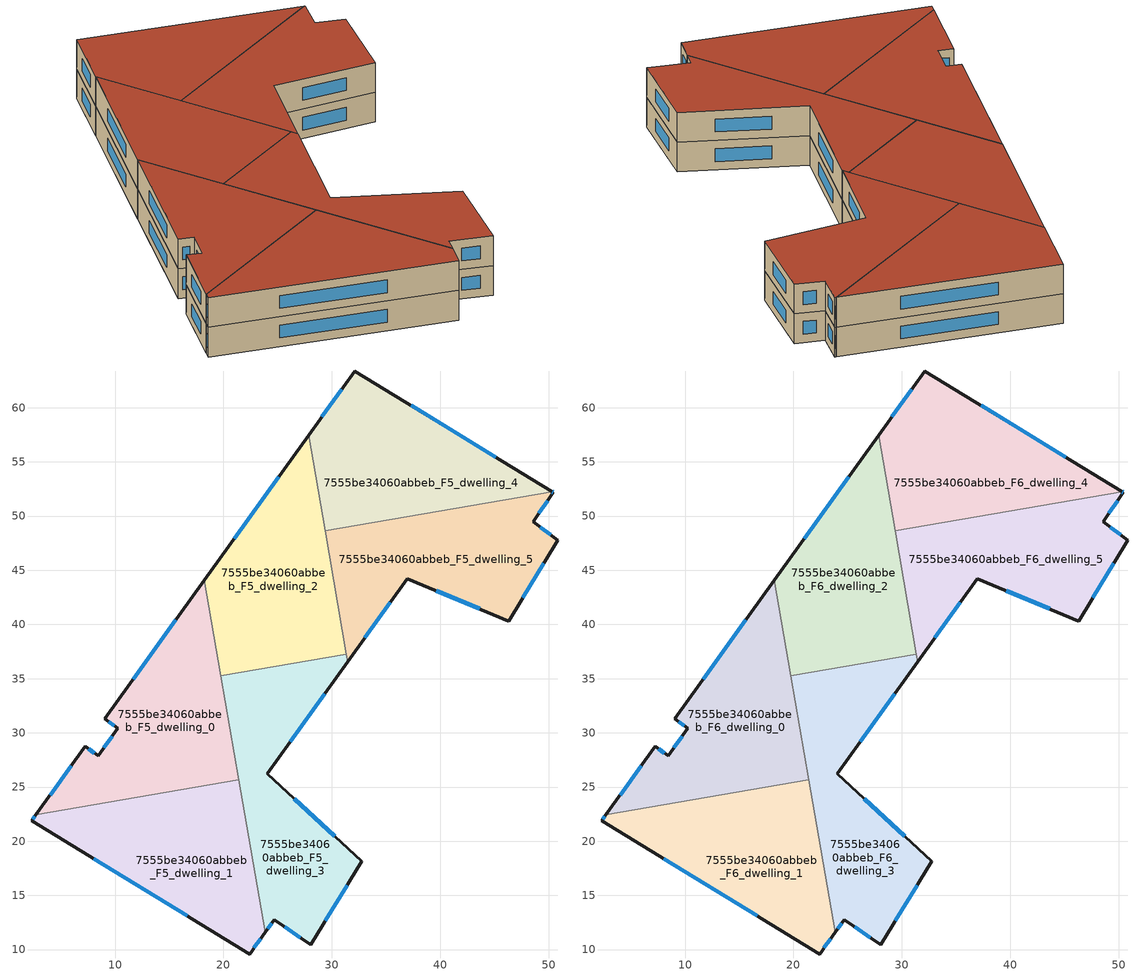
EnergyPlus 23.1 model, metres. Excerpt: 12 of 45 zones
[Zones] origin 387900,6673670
7555be34060abbeb_F5_dwelling_0
 floor to 7555be34060abbeb_F4_dwelling_0 (EU_floor_Construction): 18.25,44.08 21.42,25.67 2.71,22.45 7.24,28.76 8.45,27.89 10.27,30.42 9.06,31.29 z15
 wall outside (EU_wall_Construction): 18.25,44.08 9.06,31.29 10.27,30.42 8.45,27.89 7.24,28.76 2.71,22.45 z15:18
 wall to 7555be34060abbeb_F5_dwelling_1 (EU_wall_Construction): 2.71,22.45 21.42,25.67 z15:18
 wall to 7555be34060abbeb_F5_dwelling_3 (EU_wall_Construction): 21.42,25.67 19.76,35.28 z15:18
 wall to 7555be34060abbeb_F5_dwelling_2 (EU_wall_Construction): 19.76,35.28 18.25,44.08 z15:18
 window (EU_Window_Construction): 9.41,31.04 9.93,30.67 / 15.62,40.42 11.69,34.94 / 5.95,26.95 4,24.25 / 8.11,28.14 7.59,28.51 / 9.75,29.7 8.97,28.61 z15.86:17.14
7555be34060abbeb_F5_dwelling_1
 floor to 7555be34060abbeb_F4_dwelling_1 (EU_floor_Construction): 21.42,25.67 23.85,11.58 22.41,9.59 2.3,21.88 2.71,22.45 z15
 wall outside (EU_wall_Construction): 2.71,22.45 2.3,21.88 22.41,9.59 23.85,11.58 z15:18
 wall to 7555be34060abbeb_F5_dwelling_3 (EU_wall_Construction): 23.85,11.58 21.42,25.67 z15:18
 window (EU_Window_Construction): 22.82,10.16 23.44,11.02 / 8.05,18.37 16.67,13.1 / 2.59,22.28 2.42,22.04 z15.86:17.14
7555be34060abbeb_F5_dwelling_2
 floor to 7555be34060abbeb_F4_dwelling_2 (EU_floor_Construction): 27.86,57.45 31.34,37.27 19.76,35.28 18.25,44.08 z15
 wall outside (EU_wall_Construction): 27.86,57.45 18.25,44.08 z15:18
 wall to 7555be34060abbeb_F5_dwelling_3 (EU_wall_Construction): 19.76,35.28 31.34,37.27 z15:18
 wall to 7555be34060abbeb_F5_dwelling_5 (EU_wall_Construction): 31.34,37.27 29.37,48.66 z15:18
 wall to 7555be34060abbeb_F5_dwelling_4 (EU_wall_Construction): 29.37,48.66 27.86,57.45 z15:18
 window (EU_Window_Construction): 25.11,53.63 20.99,47.9 z15.86:17.14
7555be34060abbeb_F5_dwelling_3
 floor to 7555be34060abbeb_F4_dwelling_3 (EU_floor_Construction): 31.34,37.27 31.46,36.58 24.03,26.25 32.78,18.17 28.06,10.43 24.7,12.77 23.85,11.58 19.76,35.28 z15
 wall outside (EU_wall_Construction): 23.85,11.58 24.7,12.77 28.06,10.43 32.78,18.17 24.03,26.25 31.46,36.58 z15:18
 wall to 7555be34060abbeb_F5_dwelling_5 (EU_wall_Construction): 31.46,36.58 31.34,37.27 z15:18
 window (EU_Window_Construction): 24.09,11.92 24.45,12.43 / 26.15,29.2 29.33,33.63 / 30.28,20.47 26.53,23.94 / 29.41,12.64 31.43,15.96 / 25.66,12.1 27.1,11.1 z15.86:17.14
7555be34060abbeb_F5_dwelling_4
 floor to 7555be34060abbeb_F4_dwelling_4 (EU_floor_Construction): 50.34,52.27 29.38,48.66 27.86,57.45 32.12,63.39 z15
 wall outside (EU_wall_Construction): 50.34,52.27 32.12,63.39 27.86,57.45 z15:18
 wall to 7555be34060abbeb_F5_dwelling_5 (EU_wall_Construction): 29.38,48.66 50.34,52.27 z15:18
 window (EU_Window_Construction): 30.91,61.69 29.08,59.15 / 45.13,55.45 37.33,60.21 z15.86:17.14
7555be34060abbeb_F5_dwelling_5
 floor to 7555be34060abbeb_F4_dwelling_5 (EU_floor_Construction): 50.44,52.2 48.57,49.46 50.87,47.78 46.31,40.32 36.96,44.23 31.46,36.58 29.38,48.66 50.34,52.27 z15
 wall outside (EU_wall_Construction): 31.46,36.58 36.96,44.23 46.31,40.32 50.87,47.78 48.57,49.46 50.44,52.2 50.34,52.27 z15:18
 window (EU_Window_Construction): 50.41,52.22 50.37,52.25 / 49.1,50.24 49.91,51.42 / 50.21,48.26 49.23,48.98 / 47.61,42.45 49.56,45.65 / 39.63,43.11 43.64,41.44 / 33.03,38.77 35.39,42.05 z15.86:17.14
7555be34060abbeb_F6_dwelling_0
 floor to 7555be34060abbeb_F5_dwelling_0 (EU_floor_Construction): 18.25,44.08 21.42,25.67 2.71,22.45 7.24,28.76 8.45,27.89 10.27,30.42 9.06,31.29 z18
 wall outside (EU_wall_Construction): 18.25,44.08 9.06,31.29 10.27,30.42 8.45,27.89 7.24,28.76 2.71,22.45 z18:21
 wall to 7555be34060abbeb_F6_dwelling_1 (EU_wall_Construction): 2.71,22.45 21.42,25.67 z18:21
 wall to 7555be34060abbeb_F6_dwelling_3 (EU_wall_Construction): 21.42,25.67 19.76,35.28 z18:21
 wall to 7555be34060abbeb_F6_dwelling_2 (EU_wall_Construction): 19.76,35.28 18.25,44.08 z18:21
 window (EU_Window_Construction): 9.41,31.04 9.93,30.67 / 15.62,40.42 11.69,34.94 / 5.95,26.95 4,24.25 / 8.11,28.14 7.59,28.51 / 9.75,29.7 8.97,28.61 z18.86:20.14
 roof outside (EU_roof_Construction): 21.42,25.67 18.25,44.08 9.06,31.29 10.27,30.42 8.45,27.89 7.24,28.76 2.71,22.45 z21
7555be34060abbeb_F6_dwelling_1
 floor to 7555be34060abbeb_F5_dwelling_1 (EU_floor_Construction): 21.42,25.67 23.85,11.58 22.41,9.59 2.3,21.88 2.71,22.45 z18
 wall outside (EU_wall_Construction): 2.71,22.45 2.3,21.88 22.41,9.59 23.85,11.58 z18:21
 wall to 7555be34060abbeb_F6_dwelling_3 (EU_wall_Construction): 23.85,11.58 21.42,25.67 z18:21
 window (EU_Window_Construction): 22.82,10.16 23.44,11.02 / 8.05,18.37 16.67,13.1 / 2.59,22.28 2.42,22.04 z18.86:20.14
 roof outside (EU_roof_Construction): 22.41,9.59 23.85,11.58 21.42,25.67 2.71,22.45 2.3,21.88 z21
7555be34060abbeb_F6_dwelling_2
 floor to 7555be34060abbeb_F5_dwelling_2 (EU_floor_Construction): 27.86,57.45 31.34,37.27 19.76,35.28 18.25,44.08 z18
 wall outside (EU_wall_Construction): 27.86,57.45 18.25,44.08 z18:21
 wall to 7555be34060abbeb_F6_dwelling_3 (EU_wall_Construction): 19.76,35.28 31.34,37.27 z18:21
 wall to 7555be34060abbeb_F6_dwelling_5 (EU_wall_Construction): 31.34,37.27 29.37,48.66 z18:21
 wall to 7555be34060abbeb_F6_dwelling_4 (EU_wall_Construction): 29.37,48.66 27.86,57.45 z18:21
 window (EU_Window_Construction): 25.11,53.63 20.99,47.9 z18.86:20.14
 roof outside (EU_roof_Construction): 31.34,37.27 27.86,57.45 18.25,44.08 19.76,35.28 z21
7555be34060abbeb_F6_dwelling_3
 floor to 7555be34060abbeb_F5_dwelling_3 (EU_floor_Construction): 31.34,37.27 31.46,36.58 24.03,26.25 32.78,18.17 28.06,10.43 24.7,12.77 23.85,11.58 19.76,35.28 z18
 wall outside (EU_wall_Construction): 23.85,11.58 24.7,12.77 28.06,10.43 32.78,18.17 24.03,26.25 31.46,36.58 z18:21
 wall to 7555be34060abbeb_F6_dwelling_5 (EU_wall_Construction): 31.46,36.58 31.34,37.27 z18:21
 window (EU_Window_Construction): 24.09,11.92 24.45,12.43 / 26.15,29.2 29.33,33.63 / 30.28,20.47 26.53,23.94 / 29.41,12.64 31.43,15.96 / 25.66,12.1 27.1,11.1 z18.86:20.14
 roof outside (EU_roof_Construction): 28.06,10.43 32.78,18.17 24.03,26.25 31.46,36.58 31.34,37.27 19.76,35.28 23.85,11.58 24.7,12.77 z21
7555be34060abbeb_F6_dwelling_4
 floor to 7555be34060abbeb_F5_dwelling_4 (EU_floor_Construction): 50.34,52.27 29.38,48.66 27.86,57.45 32.12,63.39 z18
 wall outside (EU_wall_Construction): 50.34,52.27 32.12,63.39 27.86,57.45 z18:21
 wall to 7555be34060abbeb_F6_dwelling_5 (EU_wall_Construction): 29.38,48.66 50.34,52.27 z18:21
 window (EU_Window_Construction): 30.91,61.69 29.08,59.15 / 45.13,55.45 37.33,60.21 z18.86:20.14
 roof outside (EU_roof_Construction): 50.34,52.27 32.12,63.39 27.86,57.45 29.38,48.66 z21
7555be34060abbeb_F6_dwelling_5
 floor to 7555be34060abbeb_F5_dwelling_5 (EU_floor_Construction): 50.44,52.2 48.57,49.46 50.87,47.78 46.31,40.32 36.96,44.23 31.46,36.58 29.38,48.66 50.34,52.27 z18
 wall outside (EU_wall_Construction): 31.46,36.58 36.96,44.23 46.31,40.32 50.87,47.78 48.57,49.46 50.44,52.2 50.34,52.27 z18:21
 window (EU_Window_Construction): 50.41,52.22 50.37,52.25 / 49.1,50.24 49.91,51.42 / 50.21,48.26 49.23,48.98 / 47.61,42.45 49.56,45.65 / 39.63,43.11 43.64,41.44 / 33.03,38.77 35.39,42.05 z18.86:20.14
 roof outside (EU_roof_Construction): 46.31,40.32 50.87,47.78 48.57,49.46 50.44,52.2 50.34,52.27 29.38,48.66 31.46,36.58 36.96,44.23 z21
[Building]
EU S2 Campaign: North Axis=0; Terrain=City; Solar Distribution=FullExterior
[Site:Location]
Helsinki-Vantaa.AP: Latitude=60.317; Longitude=24.963; Time Zone=2; Elevation=54.6
[SizingPeriod:WeatherFileDays]
AnnualSizingPeriod: Begin Month=1; Begin Day of Month=1; End Month=12; End Day of Month=31; Day of Week for Start Day=Monday; Use Weather File Daylight Saving Period=No; Use Weather File Rain and Snow Indicators=No
[MATERIAL]
EU_InternalMass_Material: Roughness=MediumRough; Thickness=0.1; Conductivity=1; Density=1800; Specific Heat=900; Thermal Absorptance=0.9; Solar Absorptance=0.7; Visible Absorptance=0.7
[MATERIAL:NOMASS] Roughness=MediumRough; Thermal Absorptance=0.9; Solar Absorptance=0.7; Visible Absorptance=0.7
Name | Thermal Resistance
EU_wall_NoMass | 5.91765
EU_roof_NoMass | 11.1778
EU_floor_NoMass | 6.2875
[WINDOWMATERIAL:SIMPLEGLAZINGSYSTEM]
EU_Window_SimpleGlazing: UFactor=0.994035; Solar Heat Gain Coefficient=0.7; Visible Transmittance=0.7
[CONSTRUCTION]
EU_wall_Construction: EU_wall_NoMass
EU_roof_Construction: EU_roof_NoMass
EU_floor_Construction: EU_floor_NoMass
EU_Window_Construction: EU_Window_SimpleGlazing
EU_InternalMass_Construction: EU_InternalMass_Material
[ZONE] Type=1; Multiplier=1; Ceiling Height=autocalculate; Floor Area=autocalculate; Part of Total Floor Area=Yes
Name | Volume
7555be34060abbeb_F5_dwelling_0; 7555be34060abbeb_F6_dwelling_0 | 518.068
7555be34060abbeb_F5_dwelling_1; 7555be34060abbeb_F6_dwelling_1 | 518.112
7555be34060abbeb_F5_dwelling_2; 7555be34060abbeb_F6_dwelling_2 | 518.066
7555be34060abbeb_F5_dwelling_3; 7555be34060abbeb_F6_dwelling_3 | 518.071
7555be34060abbeb_F5_dwelling_4; 7555be34060abbeb_F6_dwelling_4 | 518.051
7555be34060abbeb_F5_dwelling_5; 7555be34060abbeb_F6_dwelling_5 | 518.077
[INTERNALMASS] Construction=EU_InternalMass_Construction
Name | Zone or ZoneList | Surface Area
7555be34060abbeb_F5_dwelling_0_EU_InternalMass | 7555be34060abbeb_F5_dwelling_0 | 172.689
7555be34060abbeb_F5_dwelling_1_EU_InternalMass | 7555be34060abbeb_F5_dwelling_1 | 172.704
7555be34060abbeb_F5_dwelling_2_EU_InternalMass | 7555be34060abbeb_F5_dwelling_2 | 172.689
7555be34060abbeb_F5_dwelling_3_EU_InternalMass | 7555be34060abbeb_F5_dwelling_3 | 172.691
7555be34060abbeb_F5_dwelling_4_EU_InternalMass | 7555be34060abbeb_F5_dwelling_4 | 172.684
7555be34060abbeb_F5_dwelling_5_EU_InternalMass | 7555be34060abbeb_F5_dwelling_5 | 172.693
7555be34060abbeb_F6_dwelling_0_EU_InternalMass | 7555be34060abbeb_F6_dwelling_0 | 172.689
7555be34060abbeb_F6_dwelling_1_EU_InternalMass | 7555be34060abbeb_F6_dwelling_1 | 172.704
7555be34060abbeb_F6_dwelling_2_EU_InternalMass | 7555be34060abbeb_F6_dwelling_2 | 172.689
7555be34060abbeb_F6_dwelling_3_EU_InternalMass | 7555be34060abbeb_F6_dwelling_3 | 172.691
7555be34060abbeb_F6_dwelling_4_EU_InternalMass | 7555be34060abbeb_F6_dwelling_4 | 172.684
7555be34060abbeb_F6_dwelling_5_EU_InternalMass | 7555be34060abbeb_F6_dwelling_5 | 172.693
[OTHEREQUIPMENT] Fuel Type=Electricity; Design Level Calculation Method=Watts/Area; Power per Zone Floor Area=1; Fraction Latent=0; Fraction Radiant=0; Fraction Lost=0; Carbon Dioxide Generation Rate=0; EndUse Subcategory=EU_Step8_InternalGains
Name | Zone or ZoneList or Space or SpaceList | Schedule
EU_Step8_InternalGain_7555be34060abbeb_F5_dwelling_0_f000 | 7555be34060abbeb_F5_dwelling_0 | EU_Step8_GainSchedule_7555be34060abbeb_F5_dwelling_0_f000
EU_Step8_InternalGain_7555be34060abbeb_F5_dwelling_1_f000 | 7555be34060abbeb_F5_dwelling_1 | EU_Step8_GainSchedule_7555be34060abbeb_F5_dwelling_1_f000
EU_Step8_InternalGain_7555be34060abbeb_F5_dwelling_2_f000 | 7555be34060abbeb_F5_dwelling_2 | EU_Step8_GainSchedule_7555be34060abbeb_F5_dwelling_2_f000
EU_Step8_InternalGain_7555be34060abbeb_F5_dwelling_3_f000 | 7555be34060abbeb_F5_dwelling_3 | EU_Step8_GainSchedule_7555be34060abbeb_F5_dwelling_3_f000
EU_Step8_InternalGain_7555be34060abbeb_F5_dwelling_4_f000 | 7555be34060abbeb_F5_dwelling_4 | EU_Step8_GainSchedule_7555be34060abbeb_F5_dwelling_4_f000
EU_Step8_InternalGain_7555be34060abbeb_F5_dwelling_5_f000 | 7555be34060abbeb_F5_dwelling_5 | EU_Step8_GainSchedule_7555be34060abbeb_F5_dwelling_5_f000
EU_Step8_InternalGain_7555be34060abbeb_F6_dwelling_0_f000 | 7555be34060abbeb_F6_dwelling_0 | EU_Step8_GainSchedule_7555be34060abbeb_F6_dwelling_0_f000
EU_Step8_InternalGain_7555be34060abbeb_F6_dwelling_1_f000 | 7555be34060abbeb_F6_dwelling_1 | EU_Step8_GainSchedule_7555be34060abbeb_F6_dwelling_1_f000
EU_Step8_InternalGain_7555be34060abbeb_F6_dwelling_2_f000 | 7555be34060abbeb_F6_dwelling_2 | EU_Step8_GainSchedule_7555be34060abbeb_F6_dwelling_2_f000
EU_Step8_InternalGain_7555be34060abbeb_F6_dwelling_3_f000 | 7555be34060abbeb_F6_dwelling_3 | EU_Step8_GainSchedule_7555be34060abbeb_F6_dwelling_3_f000
EU_Step8_InternalGain_7555be34060abbeb_F6_dwelling_4_f000 | 7555be34060abbeb_F6_dwelling_4 | EU_Step8_GainSchedule_7555be34060abbeb_F6_dwelling_4_f000
EU_Step8_InternalGain_7555be34060abbeb_F6_dwelling_5_f000 | 7555be34060abbeb_F6_dwelling_5 | EU_Step8_GainSchedule_7555be34060abbeb_F6_dwelling_5_f000
[ZONEVENTILATION:DESIGNFLOWRATE] Schedule=EU_AlwaysOn; Design Flow Rate Calculation Method=AirChanges/Hour; Air Changes per Hour=0.596421; Ventilation Type=Natural; Fan Pressure Rise=0; Fan Total Efficiency=1; Constant Term Coefficient=1; Temperature Term Coefficient=0; Velocity Term Coefficient=0; Velocity Squared Term Coefficient=0; Minimum Indoor Temperature=-100; Maximum Indoor Temperature=100; Delta Temperature=-100; Minimum Outdoor Temperature=-100; Maximum Outdoor Temperature=100; Maximum Wind Speed=40
Name | Zone or ZoneList or Space or SpaceList
EU_ConstantAir_7555be34060abbeb_F5_dwelling_0 | 7555be34060abbeb_F5_dwelling_0
EU_ConstantAir_7555be34060abbeb_F5_dwelling_1 | 7555be34060abbeb_F5_dwelling_1
EU_ConstantAir_7555be34060abbeb_F5_dwelling_2 | 7555be34060abbeb_F5_dwelling_2
EU_ConstantAir_7555be34060abbeb_F5_dwelling_3 | 7555be34060abbeb_F5_dwelling_3
EU_ConstantAir_7555be34060abbeb_F5_dwelling_4 | 7555be34060abbeb_F5_dwelling_4
EU_ConstantAir_7555be34060abbeb_F5_dwelling_5 | 7555be34060abbeb_F5_dwelling_5
EU_ConstantAir_7555be34060abbeb_F6_dwelling_0 | 7555be34060abbeb_F6_dwelling_0
EU_ConstantAir_7555be34060abbeb_F6_dwelling_1 | 7555be34060abbeb_F6_dwelling_1
EU_ConstantAir_7555be34060abbeb_F6_dwelling_2 | 7555be34060abbeb_F6_dwelling_2
EU_ConstantAir_7555be34060abbeb_F6_dwelling_3 | 7555be34060abbeb_F6_dwelling_3
EU_ConstantAir_7555be34060abbeb_F6_dwelling_4 | 7555be34060abbeb_F6_dwelling_4
EU_ConstantAir_7555be34060abbeb_F6_dwelling_5 | 7555be34060abbeb_F6_dwelling_5
[HVACTEMPLATE:THERMOSTAT] Constant Heating Setpoint=20; Constant Cooling Setpoint=50
EU_HeatOnly_7555be34060abbeb_F0_dwelling_0; EU_HeatOnly_7555be34060abbeb_F0_dwelling_1; EU_HeatOnly_7555be34060abbeb_F0_dwelling_2; EU_HeatOnly_7555be34060abbeb_F0_dwelling_3; EU_HeatOnly_7555be34060abbeb_F0_dwelling_4; EU_HeatOnly_7555be34060abbeb_F0_dwelling_5; EU_HeatOnly_7555be34060abbeb_F0_dwelling_6; EU_HeatOnly_7555be34060abbeb_F1_dwelling_0; EU_HeatOnly_7555be34060abbeb_F1_dwelling_1; EU_HeatOnly_7555be34060abbeb_F1_dwelling_2; EU_HeatOnly_7555be34060abbeb_F1_dwelling_3; EU_HeatOnly_7555be34060abbeb_F1_dwelling_4; EU_HeatOnly_7555be34060abbeb_F1_dwelling_5; EU_HeatOnly_7555be34060abbeb_F1_dwelling_6; EU_HeatOnly_7555be34060abbeb_F2_dwelling_0; EU_HeatOnly_7555be34060abbeb_F2_dwelling_1; EU_HeatOnly_7555be34060abbeb_F2_dwelling_2; EU_HeatOnly_7555be34060abbeb_F2_dwelling_3; EU_HeatOnly_7555be34060abbeb_F2_dwelling_4; EU_HeatOnly_7555be34060abbeb_F2_dwelling_5; EU_HeatOnly_7555be34060abbeb_F2_dwelling_6; EU_HeatOnly_7555be34060abbeb_F3_dwelling_0; EU_HeatOnly_7555be34060abbeb_F3_dwelling_1; EU_HeatOnly_7555be34060abbeb_F3_dwelling_2; EU_HeatOnly_7555be34060abbeb_F3_dwelling_3; EU_HeatOnly_7555be34060abbeb_F3_dwelling_4; EU_HeatOnly_7555be34060abbeb_F3_dwelling_5; EU_HeatOnly_7555be34060abbeb_F4_dwelling_0; EU_HeatOnly_7555be34060abbeb_F4_dwelling_1; EU_HeatOnly_7555be34060abbeb_F4_dwelling_2; EU_HeatOnly_7555be34060abbeb_F4_dwelling_3; EU_HeatOnly_7555be34060abbeb_F4_dwelling_4; EU_HeatOnly_7555be34060abbeb_F4_dwelling_5; EU_HeatOnly_7555be34060abbeb_F5_dwelling_0; EU_HeatOnly_7555be34060abbeb_F5_dwelling_1; EU_HeatOnly_7555be34060abbeb_F5_dwelling_2; EU_HeatOnly_7555be34060abbeb_F5_dwelling_3; EU_HeatOnly_7555be34060abbeb_F5_dwelling_4; EU_HeatOnly_7555be34060abbeb_F5_dwelling_5; EU_HeatOnly_7555be34060abbeb_F6_dwelling_0; EU_HeatOnly_7555be34060abbeb_F6_dwelling_1; EU_HeatOnly_7555be34060abbeb_F6_dwelling_2; EU_HeatOnly_7555be34060abbeb_F6_dwelling_3; EU_HeatOnly_7555be34060abbeb_F6_dwelling_4; EU_HeatOnly_7555be34060abbeb_F6_dwelling_5
[HVACTEMPLATE:ZONE:IDEALLOADSAIRSYSTEM] System Availability Schedule=EU_AlwaysOn; Maximum Heating Supply Air Temperature=50; Minimum Cooling Supply Air Temperature=13; Maximum Heating Supply Air Humidity Ratio=0.0156; Minimum Cooling Supply Air Humidity Ratio=0.0077; Heating Limit=NoLimit; Cooling Limit=NoLimit; Heating Availability Schedule=EU_AlwaysOn; Cooling Availability Schedule=EU_CoolingOff; Dehumidification Control Type=ConstantSensibleHeatRatio; Cooling Sensible Heat Ratio=0.7; Dehumidification Setpoint=60; Humidification Control Type=None; Humidification Setpoint=30; Outdoor Air Method=None; Outdoor Air Flow Rate per Person=0.00944; Outdoor Air Flow Rate per Zone Floor Area=0; Outdoor Air Flow Rate per Zone=0; Demand Controlled Ventilation Type=None; Outdoor Air Economizer Type=NoEconomizer; Heat Recovery Type=None; Sensible Heat Recovery Effectiveness=0.7; Latent Heat Recovery Effectiveness=0.65
Name | Template Thermostat
7555be34060abbeb_F5_dwelling_0 | EU_HeatOnly_7555be34060abbeb_F5_dwelling_0
7555be34060abbeb_F5_dwelling_1 | EU_HeatOnly_7555be34060abbeb_F5_dwelling_1
7555be34060abbeb_F5_dwelling_2 | EU_HeatOnly_7555be34060abbeb_F5_dwelling_2
7555be34060abbeb_F5_dwelling_3 | EU_HeatOnly_7555be34060abbeb_F5_dwelling_3
7555be34060abbeb_F5_dwelling_4 | EU_HeatOnly_7555be34060abbeb_F5_dwelling_4
7555be34060abbeb_F5_dwelling_5 | EU_HeatOnly_7555be34060abbeb_F5_dwelling_5
7555be34060abbeb_F6_dwelling_0 | EU_HeatOnly_7555be34060abbeb_F6_dwelling_0
7555be34060abbeb_F6_dwelling_1 | EU_HeatOnly_7555be34060abbeb_F6_dwelling_1
7555be34060abbeb_F6_dwelling_2 | EU_HeatOnly_7555be34060abbeb_F6_dwelling_2
7555be34060abbeb_F6_dwelling_3 | EU_HeatOnly_7555be34060abbeb_F6_dwelling_3
7555be34060abbeb_F6_dwelling_4 | EU_HeatOnly_7555be34060abbeb_F6_dwelling_4
7555be34060abbeb_F6_dwelling_5 | EU_HeatOnly_7555be34060abbeb_F6_dwelling_5
[SIZING:ZONE] Zone Cooling Design Supply Air Temperature Input Method=SupplyAirTemperature; Zone Cooling Design Supply Air Temperature=13; Zone Heating Design Supply Air Temperature Input Method=SupplyAirTemperature; Zone Heating Design Supply Air Temperature=50; Zone Cooling Design Supply Air Humidity Ratio=0.008; Zone Heating Design Supply Air Humidity Ratio=0.008; Cooling Design Air Flow Method=DesignDay; Cooling Design Air Flow Rate=0; Cooling Minimum Air Flow per Zone Floor Area=0.000762; Cooling Minimum Air Flow=0; Cooling Minimum Air Flow Fraction=0.2; Heating Design Air Flow Method=DesignDay; Heating Design Air Flow Rate=0; Heating Maximum Air Flow per Zone Floor Area=0.002032; Heating Maximum Air Flow=0.141576; Heating Maximum Air Flow Fraction=0.3; Account for Dedicated Outdoor Air System=No; Dedicated Outdoor Air System Control Strategy=NeutralSupplyAir; Dedicated Outdoor Air Low Setpoint Temperature for Design=autosize; Dedicated Outdoor Air High Setpoint Temperature for Design=autosize; Zone Load Sizing Method=Sensible Load Only No Latent Load; Zone Latent Cooling Design Supply Air Humidity Ratio Input Method=HumidityRatioDifference; Zone Cooling Design Supply Air Humidity Ratio Difference=0.005; Zone Latent Heating Design Supply Air Humidity Ratio Input Method=HumidityRatioDifference; Zone Humidification Design Supply Air Humidity Ratio Difference=0.005
7555be34060abbeb_F5_dwelling_0; 7555be34060abbeb_F5_dwelling_1; 7555be34060abbeb_F5_dwelling_2; 7555be34060abbeb_F5_dwelling_3; 7555be34060abbeb_F5_dwelling_4; 7555be34060abbeb_F5_dwelling_5; 7555be34060abbeb_F6_dwelling_0; 7555be34060abbeb_F6_dwelling_1; 7555be34060abbeb_F6_dwelling_2; 7555be34060abbeb_F6_dwelling_3; 7555be34060abbeb_F6_dwelling_4; 7555be34060abbeb_F6_dwelling_5
[SCHEDULE:CONSTANT]
Name | Hourly Value
EU_AlwaysOn | 1
EU_CoolingOff | 0
[SCHEDULE:FILE] Column Number=1; Rows to Skip at Top=0; Number of Hours of Data=8760; Column Separator=Comma; Interpolate to Timestep=No; Minutes per Item=60; Adjust Schedule for Daylight Savings=Yes
Name | File
EU_Step8_GainSchedule_7555be34060abbeb_F5_dwelling_0_f000 | ../../schedules/7555be34060abbeb/7555be34060abbeb_F5_dwelling_0_f000_gain.csv
EU_Step8_GainSchedule_7555be34060abbeb_F5_dwelling_1_f000 | ../../schedules/7555be34060abbeb/7555be34060abbeb_F5_dwelling_1_f000_gain.csv
EU_Step8_GainSchedule_7555be34060abbeb_F5_dwelling_2_f000 | ../../schedules/7555be34060abbeb/7555be34060abbeb_F5_dwelling_2_f000_gain.csv
EU_Step8_GainSchedule_7555be34060abbeb_F5_dwelling_3_f000 | ../../schedules/7555be34060abbeb/7555be34060abbeb_F5_dwelling_3_f000_gain.csv
EU_Step8_GainSchedule_7555be34060abbeb_F5_dwelling_4_f000 | ../../schedules/7555be34060abbeb/7555be34060abbeb_F5_dwelling_4_f000_gain.csv
EU_Step8_GainSchedule_7555be34060abbeb_F5_dwelling_5_f000 | ../../schedules/7555be34060abbeb/7555be34060abbeb_F5_dwelling_5_f000_gain.csv
EU_Step8_GainSchedule_7555be34060abbeb_F6_dwelling_0_f000 | ../../schedules/7555be34060abbeb/7555be34060abbeb_F6_dwelling_0_f000_gain.csv
EU_Step8_GainSchedule_7555be34060abbeb_F6_dwelling_1_f000 | ../../schedules/7555be34060abbeb/7555be34060abbeb_F6_dwelling_1_f000_gain.csv
EU_Step8_GainSchedule_7555be34060abbeb_F6_dwelling_2_f000 | ../../schedules/7555be34060abbeb/7555be34060abbeb_F6_dwelling_2_f000_gain.csv
EU_Step8_GainSchedule_7555be34060abbeb_F6_dwelling_3_f000 | ../../schedules/7555be34060abbeb/7555be34060abbeb_F6_dwelling_3_f000_gain.csv
EU_Step8_GainSchedule_7555be34060abbeb_F6_dwelling_4_f000 | ../../schedules/7555be34060abbeb/7555be34060abbeb_F6_dwelling_4_f000_gain.csv
EU_Step8_GainSchedule_7555be34060abbeb_F6_dwelling_5_f000 | ../../schedules/7555be34060abbeb/7555be34060abbeb_F6_dwelling_5_f000_gain.csv
